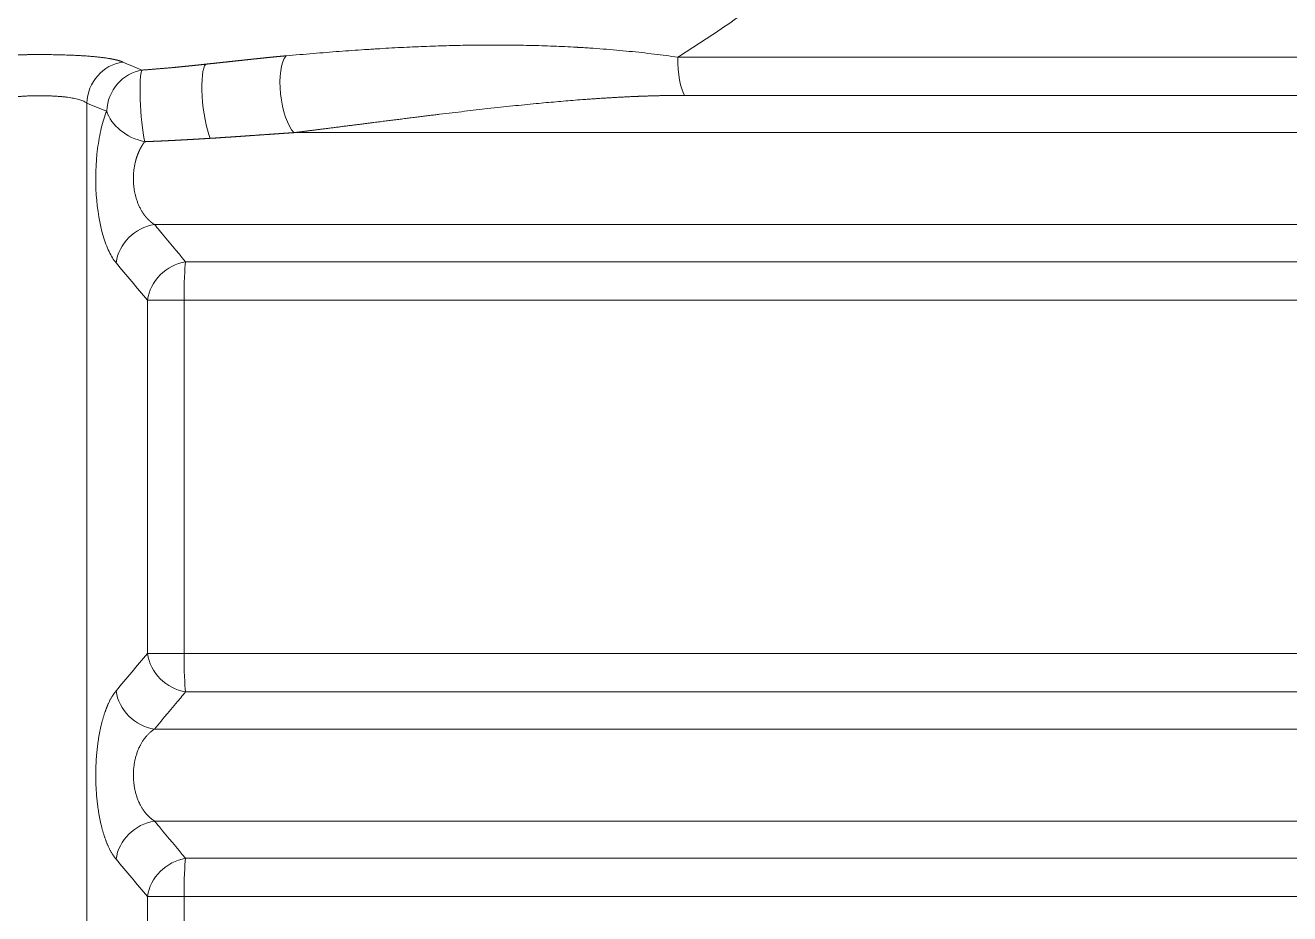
# Model space of a CAD drawing. Header units: millimetres. Extents: x 4664 to 8864, y -38 to 2932.
# Drawn here: x 7869.08 to 7908.62, y 1728.5 to 1756.27 of the extents above; entities that cross this region are included whole.
import ezdxf

# ---------------------------------------------------------------- set-up
doc = ezdxf.new("R2010")
doc.units = ezdxf.units.MM

msp = doc.modelspace()

# ---------------------------------------------------------------- linework, layer by layer
at = {"lineweight": 5}
for p, q in [((7926.477, 1755.274), (7889.479, 1755.274)), ((7889.695, 1754.08), (7926.065, 1754.08)), ((7870.997, 1724.447), (7870.997, 1753.84)), ((7877.478, 1752.914), (7929.4, 1752.914)), ((7873.117, 1750.041), (7929.4, 1750.041)), ((7926.065, 1748.876), (7874.09, 1748.876)), ((7872.896, 1747.682), (7926.477, 1747.682)), ((7872.896, 1747.682), (7872.896, 1736.626)), ((7874.041, 1736.626), (7874.041, 1747.682)), ((7872.896, 1736.626), (7926.477, 1736.626)), ((7874.09, 1735.431), (7926.065, 1735.431)), ((7873.117, 1734.266), (7929.4, 1734.266)), ((7873.117, 1731.393), (7929.4, 1731.393)), ((7926.065, 1730.228), (7874.09, 1730.228)), ((7926.477, 1729.033), (7872.896, 1729.033)), ((7872.896, 1729.033), (7872.896, 1727.335)), ((7874.041, 1727.335), (7874.041, 1729.033))]:
    msp.add_line(p, q, dxfattribs=at)
at = {"lineweight": 5, "extrusion": (0, 0, -1)}
for centre, major_axis, ratio, start_param, end_param in [((7877.533, 1754.109), (0.16, -1.296), 0.35862, 0.444825, 2.811339), ((7889.842, 1755.274), (0, 1.306), 0.278426, 3.557424, 4.712389), ((7872.224, 1753.84), (0.494, 1.209), 0.930648, 4.348997, 5.788724), ((7872.849, 1753.59), (0.477, 1.216), 0.931354, 4.362239, 5.786054), ((7872.849, 1753.59), (-0.095, 1.302), 0.121176, 3.893779, 6.107343), ((7874.916, 1753.784), (0.148, -1.298), 0.217615, 0.656995, 2.962729), ((7889.649, 1788.775), (44.076, 0), 0.874817, 1.992175, 2.007773), ((7872.849, 1753.59), (1.212, -0.485), 0.714518, 1.322736, 2.630801), ((7873.142, 1748.847), (1, 0.84), 0.87029, 3.909181, 5.323172), ((7874.123, 1747.682), (0.997, 0.843), 0.871092, 3.911974, 5.320246), ((7874.123, 1747.682), (0, 1.306), 0.063029, 4.712389, 5.867354), ((7874.123, 1736.626), (-0.997, 0.843), 0.871092, 4.104532, 5.512804), ((7874.123, 1736.626), (0, 1.306), 0.063029, 3.557424, 4.712389), ((7873.142, 1735.46), (-1, 0.84), 0.87029, 4.101606, 5.515597), ((7873.142, 1730.198), (-1, -0.84), 0.87029, 0.767588, 2.18158), ((7874.123, 1729.033), (-0.997, -0.843), 0.871092, 0.770381, 2.178653), ((7874.123, 1729.033), (0, 1.306), 0.063029, 4.712389, 5.867354)]:
    msp.add_ellipse(centre, major_axis=major_axis, ratio=ratio, start_param=start_param, end_param=end_param, dxfattribs=at)
at = {"lineweight": 5}
for points, degree, knots in [([(7889.479, 1755.274), (7890.045, 1755.626), (7890.601, 1755.991), (7891.692, 1756.748), (7892.228, 1757.141), (7893.278, 1757.953), (7893.793, 1758.373), (7894.55, 1759.023), (7894.8, 1759.243), (7895.171, 1759.578), (7895.355, 1759.747), (7895.569, 1759.947), (7895.675, 1760.047), (7895.728, 1760.097), (7895.755, 1760.122), (7895.768, 1760.135), (7895.775, 1760.141), (7895.778, 1760.144), (7895.78, 1760.146), (7895.78, 1760.147), (7895.781, 1760.147), (7895.781, 1760.147), (7896.261, 1760.604), (7896.729, 1761.072), (7897.412, 1761.791), (7897.636, 1762.033), (7897.968, 1762.401), (7898.133, 1762.586), (7898.324, 1762.803), (7898.418, 1762.913), (7898.466, 1762.967), (7898.489, 1762.995), (7898.501, 1763.008), (7898.507, 1763.015), (7898.51, 1763.019), (7898.511, 1763.02), (7898.512, 1763.021), (7898.512, 1763.022), (7898.513, 1763.022), (7898.513, 1763.022), (7898.95, 1763.531), (7899.372, 1764.049), (7900.189, 1765.105), (7900.584, 1765.642), (7900.965, 1766.189)], 3, [0, 0, 0, 0, 0.125, 0.125, 0.25, 0.25, 0.375, 0.375, 0.4375, 0.4375, 0.46875, 0.484375, 0.492188, 0.496094, 0.498047, 0.499023, 0.499512, 0.499756, 0.499878, 0.499939, 0.499939, 0.5, 0.5, 0.625, 0.625, 0.6875, 0.6875, 0.71875, 0.734375, 0.742188, 0.746094, 0.748047, 0.749023, 0.749512, 0.749756, 0.749878, 0.749939, 0.749969, 0.749969, 0.75, 0.75, 0.875, 0.875, 1, 1, 1, 1]), ([(7889.479, 1755.274), (7889.359, 1755.291), (7889.116, 1755.325), (7888.742, 1755.372), (7888.358, 1755.416), (7887.965, 1755.457), (7887.563, 1755.495), (7887.152, 1755.529), (7886.872, 1755.549), (7886.66, 1755.563), (7886.553, 1755.57), (7886.428, 1755.577), (7886.365, 1755.581), (7886.334, 1755.583), (7886.318, 1755.584), (7886.31, 1755.584), (7886.306, 1755.584), (7886.304, 1755.585), (7886.303, 1755.585), (7886.303, 1755.585), (7886.303, 1755.585), (7886.302, 1755.585), (7886.302, 1755.585), (7886.302, 1755.585), (7886.302, 1755.585), (7886.072, 1755.598), (7885.835, 1755.609), (7885.472, 1755.623), (7885.35, 1755.627), (7885.102, 1755.635), (7884.851, 1755.642), (7884.466, 1755.649), (7884.072, 1755.653), (7883.804, 1755.654), (7883.601, 1755.653), (7883.499, 1755.653), (7883.378, 1755.652), (7883.318, 1755.652), (7883.288, 1755.651), (7883.273, 1755.651), (7883.265, 1755.651), (7883.261, 1755.651), (7883.259, 1755.651), (7883.258, 1755.651), (7883.258, 1755.651), (7883.258, 1755.651), (7883.258, 1755.651), (7883.258, 1755.651), (7883.257, 1755.651), (7883.257, 1755.651), (7883.039, 1755.649), (7882.817, 1755.646), (7882.366, 1755.636), (7882.136, 1755.63), (7881.786, 1755.618), (7881.668, 1755.614), (7881.43, 1755.605), (7881.31, 1755.6), (7880.947, 1755.583), (7880.7, 1755.571), (7880.324, 1755.549), (7880.198, 1755.542), (7880.006, 1755.53), (7879.942, 1755.526), (7879.814, 1755.518), (7879.749, 1755.514), (7879.425, 1755.492), (7879.162, 1755.474), (7878.626, 1755.434), (7878.354, 1755.412), (7877.8, 1755.366), (7877.519, 1755.342), (7877.232, 1755.317)], 3, [0, 0, 0, 0, 0.03125, 0.0625, 0.09375, 0.125, 0.15625, 0.1875, 0.21875, 0.21875, 0.234375, 0.242188, 0.246094, 0.248047, 0.249023, 0.249512, 0.249756, 0.249878, 0.249939, 0.249969, 0.249985, 0.249992, 0.249996, 0.249996, 0.25, 0.25, 0.3125, 0.3125, 0.34375, 0.34375, 0.375, 0.40625, 0.4375, 0.46875, 0.46875, 0.484375, 0.492188, 0.496094, 0.498047, 0.499023, 0.499512, 0.499756, 0.499878, 0.499939, 0.499969, 0.499985, 0.499992, 0.499996, 0.499996, 0.5, 0.5, 0.5625, 0.5625, 0.625, 0.625, 0.65625, 0.65625, 0.6875, 0.6875, 0.75, 0.75, 0.78125, 0.78125, 0.796875, 0.796875, 0.8125, 0.8125, 0.875, 0.875, 0.9375, 0.9375, 1, 1, 1, 1]), ([(7872.125, 1755.122), (7872.124, 1755.123), (7872.122, 1755.124), (7872.119, 1755.125), (7872.116, 1755.126), (7872.114, 1755.127), (7872.111, 1755.128), (7872.108, 1755.129), (7872.105, 1755.13), (7872.103, 1755.132), (7872.1, 1755.133), (7872.097, 1755.134), (7872.094, 1755.135), (7872.091, 1755.136), (7872.088, 1755.137), (7872.085, 1755.138), (7872.082, 1755.139), (7872.079, 1755.14), (7872.076, 1755.141), (7872.073, 1755.143), (7872.07, 1755.144), (7872.067, 1755.145), (7872.064, 1755.146), (7872.061, 1755.147), (7872.058, 1755.148), (7872.055, 1755.149), (7872.052, 1755.15), (7872.048, 1755.151), (7872.045, 1755.152), (7872.042, 1755.153), (7872.039, 1755.154), (7872.036, 1755.155), (7872.032, 1755.156), (7872.029, 1755.157), (7872.026, 1755.158), (7872.022, 1755.159), (7872.019, 1755.161), (7872.016, 1755.162), (7872.012, 1755.163), (7872.009, 1755.164), (7872.006, 1755.165), (7872.002, 1755.166), (7871.999, 1755.167), (7871.995, 1755.168), (7871.992, 1755.169), (7871.988, 1755.17), (7871.985, 1755.171), (7871.981, 1755.172), (7871.977, 1755.173), (7871.974, 1755.174), (7871.97, 1755.175), (7871.967, 1755.176), (7871.963, 1755.177), (7871.959, 1755.178), (7871.956, 1755.179), (7871.952, 1755.18), (7871.948, 1755.181), (7871.944, 1755.182), (7871.941, 1755.183), (7871.937, 1755.183), (7871.933, 1755.184), (7871.929, 1755.185), (7871.925, 1755.186), (7871.922, 1755.187), (7871.918, 1755.188), (7871.914, 1755.189), (7871.91, 1755.19), (7871.906, 1755.191), (7871.902, 1755.192), (7871.898, 1755.193), (7871.894, 1755.194), (7871.89, 1755.195), (7871.886, 1755.196), (7871.882, 1755.197), (7871.878, 1755.198), (7871.874, 1755.199), (7871.87, 1755.199), (7871.866, 1755.2), (7871.861, 1755.201), (7871.857, 1755.202), (7871.853, 1755.203), (7871.849, 1755.204), (7871.845, 1755.205), (7871.84, 1755.206), (7871.836, 1755.207), (7871.832, 1755.208), (7871.828, 1755.209), (7871.823, 1755.209), (7871.819, 1755.21), (7871.815, 1755.211), (7871.81, 1755.212), (7871.806, 1755.213), (7871.801, 1755.214), (7871.797, 1755.215), (7871.793, 1755.216), (7871.788, 1755.216), (7871.784, 1755.217), (7871.779, 1755.218), (7871.775, 1755.219), (7871.77, 1755.22), (7871.765, 1755.221), (7871.761, 1755.222), (7871.756, 1755.222), (7871.752, 1755.223), (7871.747, 1755.224), (7871.742, 1755.225), (7871.738, 1755.226), (7871.733, 1755.227), (7871.696, 1755.233), (7871.624, 1755.245), (7871.51, 1755.261), (7871.39, 1755.275), (7871.262, 1755.288), (7871.127, 1755.3), (7870.985, 1755.311), (7870.838, 1755.321), (7870.686, 1755.329), (7870.529, 1755.336), (7870.388, 1755.341), (7870.264, 1755.345), (7870.16, 1755.348), (7870.055, 1755.35), (7869.95, 1755.352), (7869.844, 1755.354), (7869.737, 1755.355), (7869.63, 1755.355), (7869.541, 1755.355), (7869.472, 1755.355), (7869.422, 1755.355), (7869.372, 1755.355), (7869.322, 1755.355), (7869.272, 1755.354), (7869.222, 1755.354), (7869.172, 1755.353), (7869.123, 1755.352), (7869.073, 1755.352), (7869.023, 1755.351), (7868.974, 1755.35), (7868.925, 1755.349), (7868.875, 1755.347), (7868.826, 1755.346), (7868.777, 1755.345), (7868.728, 1755.343), (7868.656, 1755.341), (7868.562, 1755.337), (7868.448, 1755.333), (7868.336, 1755.327), (7868.228, 1755.322), (7868.122, 1755.315), (7868.019, 1755.308), (7867.938, 1755.302), (7867.879, 1755.297), (7867.839, 1755.293), (7867.8, 1755.289), (7867.761, 1755.286), (7867.724, 1755.282), (7867.686, 1755.278), (7867.65, 1755.274), (7867.614, 1755.27), (7867.579, 1755.266), (7867.544, 1755.261), (7867.51, 1755.257), (7867.476, 1755.252), (7867.443, 1755.247), (7867.411, 1755.243), (7867.379, 1755.238), (7867.348, 1755.232), (7867.325, 1755.228), (7867.31, 1755.226), (7867.301, 1755.224), (7867.292, 1755.223), (7867.284, 1755.221), (7867.276, 1755.219), (7867.267, 1755.218), (7867.259, 1755.216), (7867.251, 1755.215), (7867.243, 1755.213), (7867.235, 1755.211), (7867.227, 1755.21), (7867.219, 1755.208), (7867.211, 1755.207), (7867.203, 1755.205), (7867.195, 1755.203), (7867.188, 1755.202), (7867.18, 1755.2), (7867.172, 1755.198), (7867.165, 1755.196), (7867.157, 1755.195), (7867.15, 1755.193), (7867.143, 1755.191), (7867.136, 1755.19), (7867.128, 1755.188), (7867.121, 1755.186), (7867.114, 1755.184), (7867.107, 1755.183), (7867.1, 1755.181), (7867.094, 1755.179), (7867.087, 1755.177), (7867.08, 1755.175), (7867.073, 1755.174), (7867.067, 1755.172), (7867.06, 1755.17), (7867.054, 1755.168), (7867.047, 1755.166), (7867.041, 1755.164), (7867.035, 1755.162), (7867.029, 1755.16), (7867.023, 1755.159), (7867.016, 1755.157), (7867.01, 1755.155), (7867.005, 1755.153), (7866.999, 1755.151), (7866.993, 1755.149), (7866.987, 1755.147), (7866.981, 1755.145), (7866.976, 1755.143), (7866.97, 1755.141), (7866.965, 1755.139), (7866.959, 1755.137), (7866.954, 1755.135), (7866.949, 1755.133), (7866.943, 1755.131), (7866.938, 1755.129), (7866.933, 1755.127), (7866.928, 1755.125), (7866.925, 1755.123), (7866.923, 1755.122)], 3, [0, 0, 0, 0, 0.001188, 0.002374, 0.003561, 0.004746, 0.005931, 0.007116, 0.0083, 0.009483, 0.010666, 0.011848, 0.01303, 0.014211, 0.015391, 0.016571, 0.017751, 0.01893, 0.020108, 0.021286, 0.022464, 0.023641, 0.024817, 0.025994, 0.027169, 0.028345, 0.029519, 0.030694, 0.031868, 0.033041, 0.034214, 0.035387, 0.03656, 0.037732, 0.038903, 0.040075, 0.041246, 0.042416, 0.043587, 0.044757, 0.045927, 0.047096, 0.048265, 0.049434, 0.050603, 0.051771, 0.052939, 0.054107, 0.055274, 0.056442, 0.057609, 0.058776, 0.059943, 0.061109, 0.062276, 0.063442, 0.064608, 0.065774, 0.06694, 0.068105, 0.069271, 0.070436, 0.071601, 0.072767, 0.073932, 0.075097, 0.076261, 0.077426, 0.078591, 0.079756, 0.080921, 0.082085, 0.08325, 0.084415, 0.085579, 0.086744, 0.087909, 0.089073, 0.090238, 0.091403, 0.092568, 0.093733, 0.094898, 0.096063, 0.097228, 0.098393, 0.099558, 0.100724, 0.101889, 0.103055, 0.104221, 0.105387, 0.106553, 0.107719, 0.108886, 0.110053, 0.111219, 0.112387, 0.113554, 0.114721, 0.115889, 0.117057, 0.118225, 0.119394, 0.120563, 0.121732, 0.122901, 0.124071, 0.125241, 0.150482, 0.175511, 0.20042, 0.225306, 0.250265, 0.275471, 0.300471, 0.32537, 0.35027, 0.375276, 0.391019, 0.406675, 0.422272, 0.437834, 0.45339, 0.468966, 0.484588, 0.500283, 0.507584, 0.514876, 0.522162, 0.529445, 0.536727, 0.544011, 0.5513, 0.558597, 0.565904, 0.573225, 0.580561, 0.587917, 0.595294, 0.602695, 0.610124, 0.617582, 0.625071, 0.643141, 0.661082, 0.678932, 0.696727, 0.714507, 0.732309, 0.750171, 0.757518, 0.764853, 0.772179, 0.779498, 0.786812, 0.794124, 0.801437, 0.808752, 0.816072, 0.8234, 0.830737, 0.838088, 0.845452, 0.852834, 0.860236, 0.867659, 0.875107, 0.877259, 0.87941, 0.88156, 0.883709, 0.885857, 0.888004, 0.890151, 0.892297, 0.894443, 0.896588, 0.898732, 0.900876, 0.90302, 0.905163, 0.907306, 0.909449, 0.911592, 0.913735, 0.915877, 0.91802, 0.920162, 0.922305, 0.924448, 0.926591, 0.928735, 0.930879, 0.933023, 0.935168, 0.937313, 0.939459, 0.941605, 0.943752, 0.9459, 0.948049, 0.950199, 0.952349, 0.9545, 0.956653, 0.958806, 0.960961, 0.963117, 0.965274, 0.967432, 0.969592, 0.971753, 0.973916, 0.97608, 0.978245, 0.980413, 0.982582, 0.984752, 0.986925, 0.989099, 0.991275, 0.993453, 0.995633, 0.997816, 1, 1, 1, 1]), ([(7877.232, 1755.317), (7877.226, 1755.316), (7877.216, 1755.315), (7877.2, 1755.314), (7877.184, 1755.312), (7877.168, 1755.311), (7877.152, 1755.309), (7877.136, 1755.308), (7877.12, 1755.306), (7877.103, 1755.305), (7877.087, 1755.304), (7877.071, 1755.302), (7877.055, 1755.301), (7877.039, 1755.299), (7877.023, 1755.298), (7877.007, 1755.296), (7876.99, 1755.294), (7876.974, 1755.293), (7876.958, 1755.291), (7876.942, 1755.29), (7876.926, 1755.288), (7876.909, 1755.287), (7876.893, 1755.285), (7876.877, 1755.284), (7876.86, 1755.282), (7876.844, 1755.28), (7876.828, 1755.279), (7876.811, 1755.277), (7876.795, 1755.275), (7876.778, 1755.274), (7876.762, 1755.272), (7876.746, 1755.271), (7876.729, 1755.269), (7876.713, 1755.267), (7876.696, 1755.266), (7876.68, 1755.264), (7876.663, 1755.262), (7876.647, 1755.261), (7876.63, 1755.259), (7876.613, 1755.257), (7876.597, 1755.256), (7876.58, 1755.254), (7876.564, 1755.252), (7876.547, 1755.25), (7876.53, 1755.249), (7876.514, 1755.247), (7876.497, 1755.245), (7876.48, 1755.244), (7876.464, 1755.242), (7876.447, 1755.24), (7876.43, 1755.238), (7876.413, 1755.237), (7876.396, 1755.235), (7876.38, 1755.233), (7876.363, 1755.231), (7876.346, 1755.23), (7876.329, 1755.228), (7876.312, 1755.226), (7876.295, 1755.224), (7876.278, 1755.222), (7876.262, 1755.221), (7876.245, 1755.219), (7876.228, 1755.217), (7876.211, 1755.215), (7876.194, 1755.213), (7876.177, 1755.212), (7876.16, 1755.21), (7876.142, 1755.208), (7876.125, 1755.206), (7876.108, 1755.204), (7876.091, 1755.202), (7876.074, 1755.201), (7876.057, 1755.199), (7876.04, 1755.197), (7876.023, 1755.195), (7876.005, 1755.193), (7875.988, 1755.191), (7875.971, 1755.189), (7875.954, 1755.188), (7875.936, 1755.186), (7875.919, 1755.184), (7875.902, 1755.182), (7875.885, 1755.18), (7875.867, 1755.178), (7875.85, 1755.176), (7875.833, 1755.174), (7875.815, 1755.173), (7875.798, 1755.171), (7875.78, 1755.169), (7875.763, 1755.167), (7875.745, 1755.165), (7875.728, 1755.163), (7875.71, 1755.161), (7875.693, 1755.159), (7875.675, 1755.157), (7875.658, 1755.156), (7875.64, 1755.154), (7875.623, 1755.152), (7875.605, 1755.15), (7875.587, 1755.148), (7875.57, 1755.146), (7875.552, 1755.144), (7875.535, 1755.142), (7875.517, 1755.14), (7875.499, 1755.138), (7875.481, 1755.136), (7875.464, 1755.134), (7875.446, 1755.133), (7875.428, 1755.131), (7875.41, 1755.129), (7875.392, 1755.127), (7875.375, 1755.125), (7875.357, 1755.123), (7875.339, 1755.121), (7875.321, 1755.119), (7875.303, 1755.117), (7875.285, 1755.115), (7875.267, 1755.113), (7875.249, 1755.111), (7875.231, 1755.109), (7875.213, 1755.107), (7875.195, 1755.105), (7875.177, 1755.104), (7875.159, 1755.102), (7875.141, 1755.1), (7875.123, 1755.098), (7875.105, 1755.096), (7875.087, 1755.094), (7875.069, 1755.092), (7875.05, 1755.09), (7875.032, 1755.088), (7875.014, 1755.086), (7874.996, 1755.084), (7874.978, 1755.082), (7874.959, 1755.08), (7874.941, 1755.078), (7874.923, 1755.076), (7874.905, 1755.074), (7874.886, 1755.073), (7874.868, 1755.071), (7874.85, 1755.069), (7874.831, 1755.067), (7874.813, 1755.065), (7874.794, 1755.063), (7874.776, 1755.061), (7874.757, 1755.059), (7874.739, 1755.057), (7874.727, 1755.056), (7874.72, 1755.055)], 3, [0, 0, 0, 0, 0.006599, 0.013201, 0.019807, 0.026414, 0.033025, 0.039639, 0.046256, 0.052876, 0.059498, 0.066124, 0.072752, 0.079384, 0.086019, 0.092656, 0.099297, 0.105941, 0.112588, 0.119238, 0.125891, 0.132547, 0.139206, 0.145868, 0.152534, 0.159202, 0.165874, 0.172549, 0.179227, 0.185909, 0.192593, 0.199281, 0.205972, 0.212666, 0.219364, 0.226064, 0.232768, 0.239476, 0.246186, 0.2529, 0.259618, 0.266338, 0.273062, 0.27979, 0.28652, 0.293255, 0.299992, 0.306733, 0.313477, 0.320225, 0.326976, 0.333731, 0.340489, 0.347251, 0.354016, 0.360785, 0.367557, 0.374333, 0.381112, 0.387895, 0.394681, 0.401471, 0.408264, 0.415062, 0.421862, 0.428667, 0.435475, 0.442286, 0.449102, 0.455921, 0.462743, 0.469569, 0.4764, 0.483233, 0.490071, 0.496912, 0.503757, 0.510605, 0.517458, 0.524314, 0.531174, 0.538038, 0.544906, 0.551777, 0.558652, 0.565532, 0.572415, 0.579302, 0.586192, 0.593087, 0.599985, 0.606888, 0.613794, 0.620705, 0.627619, 0.634537, 0.641459, 0.648385, 0.655316, 0.66225, 0.669188, 0.67613, 0.683076, 0.690027, 0.696981, 0.703939, 0.710902, 0.717868, 0.724839, 0.731814, 0.738792, 0.745775, 0.752763, 0.759754, 0.766749, 0.773749, 0.780753, 0.787761, 0.794773, 0.801789, 0.80881, 0.815835, 0.822864, 0.829897, 0.836935, 0.843976, 0.851023, 0.858073, 0.865128, 0.872187, 0.87925, 0.886318, 0.89339, 0.900467, 0.907547, 0.914633, 0.921722, 0.928816, 0.935915, 0.943017, 0.950125, 0.957236, 0.964352, 0.971473, 0.978598, 0.985727, 0.992861, 1, 1, 1, 1]), ([(7874.72, 1755.055), (7874.714, 1755.054), (7874.702, 1755.053), (7874.683, 1755.051), (7874.664, 1755.049), (7874.645, 1755.047), (7874.626, 1755.045), (7874.607, 1755.042), (7874.588, 1755.04), (7874.568, 1755.038), (7874.549, 1755.036), (7874.53, 1755.034), (7874.511, 1755.032), (7874.492, 1755.03), (7874.473, 1755.028), (7874.454, 1755.026), (7874.434, 1755.024), (7874.415, 1755.022), (7874.396, 1755.02), (7874.377, 1755.018), (7874.357, 1755.016), (7874.338, 1755.014), (7874.319, 1755.011), (7874.299, 1755.009), (7874.28, 1755.007), (7874.261, 1755.005), (7874.241, 1755.003), (7874.222, 1755.001), (7874.202, 1754.999), (7874.183, 1754.997), (7874.163, 1754.995), (7874.144, 1754.993), (7874.124, 1754.991), (7874.105, 1754.989), (7874.085, 1754.988), (7874.065, 1754.986), (7874.046, 1754.984), (7874.026, 1754.982), (7874.006, 1754.98), (7873.987, 1754.978), (7873.967, 1754.976), (7873.947, 1754.974), (7873.927, 1754.972), (7873.908, 1754.97), (7873.888, 1754.968), (7873.868, 1754.966), (7873.848, 1754.964), (7873.828, 1754.962), (7873.808, 1754.961), (7873.789, 1754.959), (7873.769, 1754.957), (7873.749, 1754.955), (7873.722, 1754.952), (7873.688, 1754.949), (7873.648, 1754.946), (7873.607, 1754.942), (7873.566, 1754.938), (7873.525, 1754.935), (7873.484, 1754.931), (7873.443, 1754.927), (7873.402, 1754.924), (7873.361, 1754.92), (7873.319, 1754.917), (7873.278, 1754.913), (7873.236, 1754.91), (7873.194, 1754.906), (7873.152, 1754.903), (7873.11, 1754.899), (7873.068, 1754.896), (7873.026, 1754.893), (7872.984, 1754.889), (7872.941, 1754.886), (7872.899, 1754.883), (7872.856, 1754.88), (7872.814, 1754.877), (7872.771, 1754.873), (7872.742, 1754.871), (7872.728, 1754.87)], 3, [0, 0, 0, 0, 0.009611, 0.019231, 0.028858, 0.038493, 0.048136, 0.057787, 0.067445, 0.077112, 0.086786, 0.096469, 0.106159, 0.115857, 0.125564, 0.135278, 0.145, 0.15473, 0.164469, 0.174215, 0.183969, 0.193732, 0.203502, 0.213281, 0.223068, 0.232862, 0.242665, 0.252476, 0.262295, 0.272123, 0.281958, 0.291802, 0.301654, 0.311514, 0.321382, 0.331258, 0.341143, 0.351036, 0.360937, 0.370847, 0.380764, 0.39069, 0.400625, 0.410567, 0.420518, 0.430478, 0.440445, 0.450421, 0.460406, 0.470399, 0.4804, 0.490409, 0.500427, 0.520722, 0.541061, 0.561446, 0.581874, 0.602348, 0.622867, 0.643431, 0.66404, 0.684694, 0.705394, 0.726139, 0.74693, 0.767766, 0.788648, 0.809576, 0.83055, 0.851569, 0.872635, 0.893747, 0.914905, 0.936109, 0.957359, 0.978656, 1, 1, 1, 1]), ([(7868.051, 1753.84), (7868.077, 1753.859), (7868.108, 1753.877), (7868.161, 1753.902), (7868.2, 1753.918), (7868.265, 1753.941), (7868.338, 1753.961), (7868.418, 1753.98), (7868.505, 1753.997), (7868.598, 1754.012), (7868.698, 1754.026), (7868.803, 1754.037), (7868.914, 1754.047), (7869.029, 1754.055), (7869.148, 1754.062), (7869.271, 1754.066), (7869.354, 1754.068), (7869.417, 1754.069), (7869.449, 1754.069), (7869.486, 1754.069), (7869.504, 1754.069), (7869.514, 1754.069), (7869.518, 1754.069), (7869.521, 1754.069), (7869.522, 1754.069), (7869.522, 1754.069), (7869.523, 1754.069), (7869.523, 1754.069), (7869.523, 1754.069), (7869.523, 1754.069), (7869.523, 1754.069), (7869.523, 1754.069), (7869.523, 1754.069), (7869.523, 1754.069), (7869.524, 1754.069), (7869.524, 1754.069), (7869.524, 1754.069), (7869.524, 1754.069), (7869.524, 1754.069), (7869.525, 1754.069), (7869.527, 1754.069), (7869.532, 1754.069), (7869.541, 1754.069), (7869.56, 1754.069), (7869.597, 1754.069), (7869.629, 1754.069), (7869.692, 1754.068), (7869.775, 1754.066), (7869.898, 1754.062), (7870.017, 1754.055), (7870.133, 1754.047), (7870.244, 1754.038), (7870.349, 1754.026), (7870.449, 1754.012), (7870.543, 1753.997), (7870.63, 1753.98), (7870.71, 1753.961), (7870.782, 1753.941), (7870.848, 1753.918), (7870.886, 1753.902), (7870.94, 1753.877), (7870.971, 1753.859), (7870.997, 1753.84)], 3, [0, 0, 0, 0, 0.0625, 0.0625, 0.09375, 0.125, 0.15625, 0.1875, 0.21875, 0.25, 0.28125, 0.3125, 0.34375, 0.375, 0.40625, 0.4375, 0.46875, 0.46875, 0.484375, 0.492187, 0.496094, 0.498047, 0.499023, 0.499512, 0.499756, 0.499878, 0.499939, 0.499969, 0.499985, 0.499992, 0.499992, 0.5, 0.5, 0.500244, 0.500275, 0.500275, 0.500305, 0.500305, 0.500366, 0.500488, 0.500977, 0.501953, 0.503906, 0.507812, 0.515625, 0.53125, 0.53125, 0.5625, 0.59375, 0.625, 0.65625, 0.6875, 0.71875, 0.75, 0.78125, 0.8125, 0.84375, 0.875, 0.90625, 0.9375, 0.9375, 1, 1, 1, 1]), ([(7877.478, 1752.914), (7877.487, 1752.916), (7877.506, 1752.918), (7877.535, 1752.922), (7877.566, 1752.925), (7877.598, 1752.929), (7877.632, 1752.934), (7877.667, 1752.938), (7877.703, 1752.943), (7877.741, 1752.947), (7877.78, 1752.952), (7877.821, 1752.957), (7877.864, 1752.963), (7877.907, 1752.968), (7877.952, 1752.974), (7877.999, 1752.98), (7878.047, 1752.986), (7878.097, 1752.992), (7878.147, 1752.998), (7878.2, 1753.005), (7878.253, 1753.012), (7878.309, 1753.019), (7878.365, 1753.026), (7878.423, 1753.033), (7878.483, 1753.041), (7878.543, 1753.048), (7878.606, 1753.056), (7878.669, 1753.064), (7878.734, 1753.073), (7878.801, 1753.081), (7878.869, 1753.09), (7878.938, 1753.099), (7879.03, 1753.11), (7879.142, 1753.125), (7879.273, 1753.141), (7879.4, 1753.158), (7879.523, 1753.173), (7879.642, 1753.188), (7879.756, 1753.203), (7879.866, 1753.217), (7879.973, 1753.231), (7880.075, 1753.244), (7880.173, 1753.256), (7880.266, 1753.268), (7880.356, 1753.279), (7880.442, 1753.29), (7880.559, 1753.305), (7880.707, 1753.324), (7880.886, 1753.346), (7881.061, 1753.368), (7881.233, 1753.39), (7881.4, 1753.411), (7881.564, 1753.431), (7881.724, 1753.451), (7881.88, 1753.47), (7882.114, 1753.498), (7882.424, 1753.536), (7882.806, 1753.581), (7883.176, 1753.624), (7883.551, 1753.666), (7883.931, 1753.708), (7884.314, 1753.748), (7884.686, 1753.786), (7885.034, 1753.821), (7885.362, 1753.852), (7885.671, 1753.879), (7885.976, 1753.905), (7886.275, 1753.93), (7886.522, 1753.949), (7886.719, 1753.963), (7886.866, 1753.973), (7887.012, 1753.983), (7887.155, 1753.992), (7887.297, 1754.001), (7887.438, 1754.01), (7887.576, 1754.018), (7887.713, 1754.025), (7887.848, 1754.032), (7887.981, 1754.038), (7888.082, 1754.043), (7888.15, 1754.046), (7888.185, 1754.047), (7888.221, 1754.049), (7888.256, 1754.05), (7888.292, 1754.051), (7888.327, 1754.053), (7888.362, 1754.054), (7888.398, 1754.055), (7888.433, 1754.057), (7888.468, 1754.058), (7888.503, 1754.059), (7888.538, 1754.06), (7888.573, 1754.061), (7888.608, 1754.062), (7888.643, 1754.064), (7888.678, 1754.065), (7888.712, 1754.066), (7888.747, 1754.067), (7888.782, 1754.067), (7888.816, 1754.068), (7888.851, 1754.069), (7888.885, 1754.07), (7888.92, 1754.071), (7888.954, 1754.072), (7888.988, 1754.072), (7889.022, 1754.073), (7889.057, 1754.074), (7889.091, 1754.074), (7889.125, 1754.075), (7889.159, 1754.075), (7889.193, 1754.076), (7889.227, 1754.076), (7889.26, 1754.077), (7889.294, 1754.077), (7889.328, 1754.078), (7889.362, 1754.078), (7889.395, 1754.078), (7889.429, 1754.079), (7889.462, 1754.079), (7889.496, 1754.079), (7889.529, 1754.079), (7889.562, 1754.079), (7889.596, 1754.08), (7889.629, 1754.08), (7889.662, 1754.08), (7889.684, 1754.08), (7889.695, 1754.08)], 3, [0, 0, 0, 0, 0.002258, 0.004635, 0.007131, 0.009745, 0.012478, 0.01533, 0.0183, 0.021389, 0.024597, 0.027923, 0.031367, 0.03493, 0.038611, 0.04241, 0.046328, 0.050363, 0.054517, 0.058789, 0.063178, 0.067686, 0.072311, 0.077054, 0.081915, 0.086893, 0.091989, 0.097203, 0.102533, 0.107981, 0.113546, 0.119229, 0.125028, 0.136149, 0.146931, 0.157375, 0.167481, 0.177248, 0.186679, 0.195773, 0.20453, 0.212952, 0.221038, 0.228788, 0.236204, 0.243284, 0.250031, 0.265189, 0.280029, 0.294551, 0.308755, 0.322642, 0.336213, 0.349469, 0.362409, 0.375035, 0.407781, 0.439525, 0.470274, 0.500032, 0.53287, 0.564637, 0.595338, 0.62498, 0.650928, 0.676384, 0.701352, 0.725837, 0.749842, 0.761985, 0.773967, 0.78579, 0.797454, 0.808959, 0.820307, 0.831498, 0.842533, 0.853413, 0.864137, 0.874708, 0.877567, 0.880419, 0.883266, 0.886106, 0.88894, 0.891767, 0.894589, 0.897405, 0.900214, 0.903017, 0.905814, 0.908606, 0.911391, 0.91417, 0.916942, 0.919709, 0.92247, 0.925225, 0.927974, 0.930717, 0.933454, 0.936186, 0.938911, 0.94163, 0.944344, 0.947051, 0.949753, 0.952449, 0.955139, 0.957824, 0.960502, 0.963175, 0.965842, 0.968504, 0.971159, 0.973809, 0.976454, 0.979092, 0.981725, 0.984353, 0.986975, 0.989591, 0.992201, 0.994806, 0.997406, 1, 1, 1, 1]), ([(7871.622, 1753.59), (7871.558, 1753.431), (7871.502, 1753.252), (7871.406, 1752.856), (7871.366, 1752.638), (7871.28, 1751.957), (7871.265, 1751.452), (7871.328, 1750.497), (7871.405, 1750.049), (7871.566, 1749.501), (7871.629, 1749.335), (7871.764, 1749.055), (7871.837, 1748.939), (7871.915, 1748.847)], 3, [0, 0, 0, 0, 0.125, 0.125, 0.25, 0.25, 0.5, 0.5, 0.75, 0.75, 0.875, 0.875, 1, 1, 1, 1]), ([(7874.861, 1752.737), (7874.869, 1752.738), (7874.886, 1752.739), (7874.91, 1752.74), (7874.935, 1752.742), (7874.959, 1752.743), (7874.984, 1752.745), (7875.008, 1752.746), (7875.033, 1752.748), (7875.058, 1752.749), (7875.082, 1752.751), (7875.107, 1752.753), (7875.131, 1752.754), (7875.156, 1752.756), (7875.18, 1752.757), (7875.205, 1752.759), (7875.229, 1752.761), (7875.254, 1752.762), (7875.279, 1752.764), (7875.303, 1752.765), (7875.328, 1752.767), (7875.352, 1752.769), (7875.377, 1752.77), (7875.401, 1752.772), (7875.426, 1752.774), (7875.45, 1752.775), (7875.475, 1752.777), (7875.499, 1752.778), (7875.524, 1752.78), (7875.548, 1752.782), (7875.573, 1752.783), (7875.597, 1752.785), (7875.622, 1752.787), (7875.646, 1752.788), (7875.671, 1752.79), (7875.696, 1752.792), (7875.72, 1752.793), (7875.745, 1752.795), (7875.769, 1752.797), (7875.794, 1752.798), (7875.818, 1752.8), (7875.843, 1752.802), (7875.867, 1752.803), (7875.892, 1752.805), (7875.916, 1752.807), (7875.94, 1752.808), (7875.965, 1752.81), (7875.989, 1752.812), (7876.014, 1752.813), (7876.038, 1752.815), (7876.063, 1752.817), (7876.087, 1752.819), (7876.112, 1752.82), (7876.136, 1752.822), (7876.161, 1752.824), (7876.185, 1752.825), (7876.21, 1752.827), (7876.234, 1752.829), (7876.259, 1752.83), (7876.283, 1752.832), (7876.308, 1752.834), (7876.332, 1752.835), (7876.356, 1752.837), (7876.381, 1752.839), (7876.405, 1752.841), (7876.43, 1752.842), (7876.454, 1752.844), (7876.479, 1752.846), (7876.503, 1752.847), (7876.527, 1752.849), (7876.552, 1752.851), (7876.576, 1752.853), (7876.601, 1752.854), (7876.625, 1752.856), (7876.65, 1752.858), (7876.674, 1752.859), (7876.698, 1752.861), (7876.723, 1752.863), (7876.747, 1752.864), (7876.772, 1752.866), (7876.796, 1752.868), (7876.82, 1752.87), (7876.845, 1752.871), (7876.869, 1752.873), (7876.893, 1752.875), (7876.918, 1752.876), (7876.942, 1752.878), (7876.967, 1752.88), (7876.991, 1752.881), (7877.015, 1752.883), (7877.04, 1752.885), (7877.064, 1752.886), (7877.088, 1752.888), (7877.113, 1752.89), (7877.137, 1752.891), (7877.161, 1752.893), (7877.186, 1752.895), (7877.21, 1752.896), (7877.234, 1752.898), (7877.259, 1752.9), (7877.283, 1752.901), (7877.307, 1752.903), (7877.332, 1752.905), (7877.356, 1752.906), (7877.38, 1752.908), (7877.405, 1752.91), (7877.429, 1752.911), (7877.453, 1752.913), (7877.469, 1752.914), (7877.478, 1752.914)], 3, [0, 0, 0, 0, 0.009303, 0.018608, 0.027912, 0.037218, 0.046525, 0.055832, 0.06514, 0.074449, 0.083758, 0.093068, 0.10238, 0.111692, 0.121004, 0.130318, 0.139632, 0.148947, 0.158263, 0.167579, 0.176897, 0.186215, 0.195534, 0.204853, 0.214174, 0.223495, 0.232817, 0.24214, 0.251464, 0.260789, 0.270114, 0.27944, 0.288767, 0.298094, 0.307423, 0.316752, 0.326082, 0.335413, 0.344745, 0.354077, 0.363411, 0.372745, 0.382079, 0.391415, 0.400752, 0.410089, 0.419427, 0.428766, 0.438106, 0.447446, 0.456788, 0.46613, 0.475473, 0.484817, 0.494161, 0.503507, 0.512853, 0.5222, 0.531548, 0.540897, 0.550246, 0.559596, 0.568948, 0.578299, 0.587652, 0.597006, 0.60636, 0.615716, 0.625072, 0.634429, 0.643786, 0.653145, 0.662504, 0.671865, 0.681226, 0.690588, 0.69995, 0.709314, 0.718678, 0.728043, 0.73741, 0.746776, 0.756144, 0.765513, 0.774882, 0.784252, 0.793623, 0.802995, 0.812368, 0.821742, 0.831116, 0.840491, 0.849867, 0.859244, 0.868622, 0.878001, 0.88738, 0.896761, 0.906142, 0.915524, 0.924907, 0.93429, 0.943675, 0.95306, 0.962447, 0.971834, 0.981222, 0.99061, 1, 1, 1, 1]), ([(7873.117, 1750.041), (7873.115, 1750.042), (7873.113, 1750.044), (7873.109, 1750.046), (7873.105, 1750.049), (7873.101, 1750.051), (7873.098, 1750.053), (7873.094, 1750.056), (7873.09, 1750.058), (7873.086, 1750.061), (7873.083, 1750.063), (7873.079, 1750.066), (7873.075, 1750.068), (7873.072, 1750.071), (7873.068, 1750.074), (7873.064, 1750.076), (7873.061, 1750.079), (7873.057, 1750.081), (7873.053, 1750.084), (7873.05, 1750.087), (7873.046, 1750.089), (7873.043, 1750.092), (7873.039, 1750.095), (7873.035, 1750.097), (7873.032, 1750.1), (7873.028, 1750.103), (7873.025, 1750.106), (7873.021, 1750.108), (7873.018, 1750.111), (7873.014, 1750.114), (7873.011, 1750.117), (7873.007, 1750.12), (7873.004, 1750.122), (7873, 1750.125), (7872.997, 1750.128), (7872.993, 1750.131), (7872.99, 1750.134), (7872.987, 1750.137), (7872.983, 1750.14), (7872.98, 1750.143), (7872.977, 1750.146), (7872.973, 1750.149), (7872.97, 1750.152), (7872.966, 1750.155), (7872.963, 1750.158), (7872.96, 1750.161), (7872.957, 1750.164), (7872.953, 1750.167), (7872.95, 1750.17), (7872.947, 1750.173), (7872.943, 1750.176), (7872.94, 1750.179), (7872.937, 1750.182), (7872.934, 1750.185), (7872.931, 1750.188), (7872.927, 1750.192), (7872.924, 1750.195), (7872.921, 1750.198), (7872.918, 1750.201), (7872.915, 1750.204), (7872.912, 1750.208), (7872.908, 1750.211), (7872.905, 1750.214), (7872.902, 1750.217), (7872.899, 1750.22), (7872.896, 1750.224), (7872.893, 1750.227), (7872.89, 1750.23), (7872.887, 1750.234), (7872.884, 1750.237), (7872.881, 1750.24), (7872.878, 1750.244), (7872.875, 1750.247), (7872.872, 1750.25), (7872.869, 1750.254), (7872.866, 1750.257), (7872.863, 1750.26), (7872.86, 1750.264), (7872.857, 1750.267), (7872.854, 1750.271), (7872.851, 1750.274), (7872.848, 1750.277), (7872.846, 1750.281), (7872.843, 1750.284), (7872.84, 1750.288), (7872.837, 1750.291), (7872.834, 1750.295), (7872.831, 1750.298), (7872.829, 1750.302), (7872.826, 1750.305), (7872.823, 1750.309), (7872.82, 1750.312), (7872.817, 1750.316), (7872.815, 1750.319), (7872.812, 1750.323), (7872.809, 1750.326), (7872.807, 1750.33), (7872.804, 1750.333), (7872.801, 1750.337), (7872.799, 1750.341), (7872.796, 1750.344), (7872.793, 1750.348), (7872.791, 1750.351), (7872.788, 1750.355), (7872.785, 1750.359), (7872.783, 1750.362), (7872.78, 1750.366), (7872.778, 1750.37), (7872.775, 1750.373), (7872.772, 1750.377), (7872.77, 1750.381), (7872.767, 1750.384), (7872.765, 1750.388), (7872.762, 1750.392), (7872.76, 1750.395), (7872.757, 1750.399), (7872.755, 1750.403), (7872.752, 1750.407), (7872.75, 1750.41), (7872.748, 1750.414), (7872.745, 1750.418), (7872.743, 1750.422), (7872.74, 1750.425), (7872.738, 1750.429), (7872.736, 1750.433), (7872.733, 1750.437), (7872.731, 1750.44), (7872.729, 1750.444), (7872.726, 1750.448), (7872.724, 1750.452), (7872.722, 1750.455), (7872.719, 1750.459), (7872.717, 1750.463), (7872.698, 1750.495), (7872.664, 1750.557), (7872.62, 1750.652), (7872.58, 1750.752), (7872.546, 1750.854), (7872.518, 1750.959), (7872.494, 1751.065), (7872.476, 1751.175), (7872.464, 1751.29), (7872.457, 1751.408), (7872.457, 1751.526), (7872.462, 1751.645), (7872.474, 1751.762), (7872.492, 1751.879), (7872.509, 1751.957), (7872.519, 1752.001), (7872.522, 1752.01), (7872.524, 1752.019), (7872.526, 1752.029), (7872.529, 1752.038), (7872.531, 1752.047), (7872.534, 1752.056), (7872.536, 1752.066), (7872.539, 1752.075), (7872.542, 1752.084), (7872.544, 1752.093), (7872.547, 1752.102), (7872.55, 1752.112), (7872.553, 1752.121), (7872.556, 1752.13), (7872.559, 1752.139), (7872.562, 1752.148), (7872.565, 1752.157), (7872.568, 1752.166), (7872.571, 1752.175), (7872.574, 1752.184), (7872.577, 1752.193), (7872.581, 1752.202), (7872.584, 1752.211), (7872.587, 1752.22), (7872.591, 1752.229), (7872.594, 1752.238), (7872.597, 1752.247), (7872.601, 1752.256), (7872.605, 1752.265), (7872.608, 1752.274), (7872.612, 1752.282), (7872.615, 1752.291), (7872.619, 1752.3), (7872.623, 1752.309), (7872.627, 1752.317), (7872.631, 1752.326), (7872.635, 1752.335), (7872.639, 1752.343), (7872.643, 1752.352), (7872.647, 1752.36), (7872.651, 1752.369), (7872.655, 1752.377), (7872.659, 1752.386), (7872.663, 1752.394), (7872.668, 1752.403), (7872.672, 1752.411), (7872.676, 1752.419), (7872.681, 1752.428), (7872.685, 1752.436), (7872.69, 1752.444), (7872.694, 1752.453), (7872.699, 1752.461), (7872.703, 1752.469), (7872.708, 1752.477), (7872.713, 1752.485), (7872.717, 1752.493), (7872.722, 1752.501), (7872.727, 1752.509), (7872.732, 1752.517), (7872.737, 1752.525), (7872.742, 1752.533), (7872.747, 1752.541), (7872.752, 1752.548), (7872.757, 1752.556), (7872.762, 1752.564), (7872.767, 1752.571), (7872.772, 1752.579), (7872.778, 1752.587), (7872.783, 1752.594), (7872.788, 1752.602), (7872.794, 1752.609), (7872.799, 1752.616), (7872.805, 1752.624), (7872.808, 1752.629), (7872.81, 1752.631)], 3, [0, 0, 0, 0, 0.002134, 0.004264, 0.00639, 0.008513, 0.010632, 0.012747, 0.014858, 0.016966, 0.01907, 0.02117, 0.023266, 0.025359, 0.027448, 0.029533, 0.031614, 0.033692, 0.035766, 0.037836, 0.039903, 0.041965, 0.044025, 0.04608, 0.048132, 0.050179, 0.052224, 0.054264, 0.056301, 0.058334, 0.060363, 0.062389, 0.064411, 0.066429, 0.068444, 0.070455, 0.072462, 0.074465, 0.076465, 0.078461, 0.080453, 0.082442, 0.084427, 0.086408, 0.088386, 0.09036, 0.09233, 0.094297, 0.09626, 0.098219, 0.100175, 0.102126, 0.104075, 0.106019, 0.10796, 0.109897, 0.111831, 0.113761, 0.115687, 0.11761, 0.119529, 0.121444, 0.123356, 0.125264, 0.127168, 0.129069, 0.130966, 0.13286, 0.13475, 0.136636, 0.138519, 0.140398, 0.142273, 0.144145, 0.146013, 0.147877, 0.149738, 0.151596, 0.153449, 0.155299, 0.157146, 0.158989, 0.160828, 0.162664, 0.164496, 0.166325, 0.16815, 0.169971, 0.171789, 0.173603, 0.175414, 0.177221, 0.179024, 0.180824, 0.182621, 0.184414, 0.186203, 0.187989, 0.189771, 0.191549, 0.193325, 0.195096, 0.196864, 0.198629, 0.20039, 0.202147, 0.203901, 0.205651, 0.207398, 0.209142, 0.210881, 0.212618, 0.214351, 0.21608, 0.217806, 0.219528, 0.221247, 0.222962, 0.224674, 0.226383, 0.228088, 0.229789, 0.231487, 0.233182, 0.234873, 0.23656, 0.238244, 0.239925, 0.241602, 0.243276, 0.244947, 0.246614, 0.248277, 0.249937, 0.288194, 0.325493, 0.36189, 0.397448, 0.432233, 0.466318, 0.499781, 0.535351, 0.570803, 0.606242, 0.641777, 0.677514, 0.713558, 0.750009, 0.753051, 0.756099, 0.759155, 0.762217, 0.765286, 0.768362, 0.771445, 0.774535, 0.777632, 0.780736, 0.783848, 0.786967, 0.790093, 0.793226, 0.796367, 0.799515, 0.802671, 0.805834, 0.809005, 0.812183, 0.815369, 0.818563, 0.821765, 0.824974, 0.828192, 0.831417, 0.83465, 0.837891, 0.841141, 0.844398, 0.847664, 0.850937, 0.854219, 0.857509, 0.860808, 0.864115, 0.86743, 0.870754, 0.874086, 0.877427, 0.880776, 0.884134, 0.8875, 0.890875, 0.894259, 0.897652, 0.901053, 0.904463, 0.907882, 0.91131, 0.914747, 0.918193, 0.921648, 0.925112, 0.928584, 0.932067, 0.935558, 0.939058, 0.942568, 0.946087, 0.949615, 0.953152, 0.956699, 0.960255, 0.96382, 0.967395, 0.97098, 0.974574, 0.978177, 0.98179, 0.985413, 0.989045, 0.992687, 0.996339, 1, 1, 1, 1]), ([(7872.81, 1752.631), (7872.819, 1752.631), (7872.835, 1752.632), (7872.861, 1752.633), (7872.886, 1752.634), (7872.911, 1752.635), (7872.936, 1752.636), (7872.961, 1752.637), (7872.986, 1752.638), (7873.011, 1752.639), (7873.036, 1752.64), (7873.061, 1752.641), (7873.086, 1752.643), (7873.111, 1752.644), (7873.136, 1752.645), (7873.161, 1752.646), (7873.186, 1752.647), (7873.21, 1752.648), (7873.235, 1752.649), (7873.26, 1752.65), (7873.285, 1752.651), (7873.309, 1752.652), (7873.334, 1752.654), (7873.359, 1752.655), (7873.383, 1752.656), (7873.408, 1752.657), (7873.433, 1752.658), (7873.457, 1752.659), (7873.482, 1752.661), (7873.506, 1752.662), (7873.531, 1752.663), (7873.555, 1752.664), (7873.58, 1752.665), (7873.604, 1752.667), (7873.628, 1752.668), (7873.653, 1752.669), (7873.677, 1752.67), (7873.701, 1752.671), (7873.726, 1752.673), (7873.75, 1752.674), (7873.774, 1752.675), (7873.798, 1752.676), (7873.823, 1752.678), (7873.847, 1752.679), (7873.871, 1752.68), (7873.895, 1752.681), (7873.919, 1752.683), (7873.943, 1752.684), (7873.967, 1752.685), (7873.991, 1752.686), (7874.015, 1752.688), (7874.039, 1752.689), (7874.063, 1752.69), (7874.087, 1752.692), (7874.111, 1752.693), (7874.135, 1752.694), (7874.158, 1752.696), (7874.182, 1752.697), (7874.206, 1752.698), (7874.23, 1752.7), (7874.253, 1752.701), (7874.277, 1752.702), (7874.301, 1752.704), (7874.324, 1752.705), (7874.348, 1752.706), (7874.372, 1752.708), (7874.395, 1752.709), (7874.419, 1752.71), (7874.442, 1752.712), (7874.466, 1752.713), (7874.489, 1752.714), (7874.513, 1752.716), (7874.536, 1752.717), (7874.559, 1752.719), (7874.583, 1752.72), (7874.606, 1752.721), (7874.629, 1752.723), (7874.653, 1752.724), (7874.676, 1752.726), (7874.699, 1752.727), (7874.722, 1752.728), (7874.746, 1752.73), (7874.769, 1752.731), (7874.792, 1752.733), (7874.815, 1752.734), (7874.838, 1752.736), (7874.853, 1752.737), (7874.861, 1752.737)], 3, [0, 0, 0, 0, 0.012238, 0.024464, 0.036679, 0.048883, 0.061075, 0.073256, 0.085426, 0.097584, 0.109731, 0.121867, 0.133992, 0.146105, 0.158207, 0.170297, 0.182377, 0.194445, 0.206502, 0.218547, 0.230581, 0.242604, 0.254616, 0.266616, 0.278606, 0.290583, 0.30255, 0.314505, 0.326449, 0.338382, 0.350304, 0.362214, 0.374113, 0.386001, 0.397877, 0.409742, 0.421596, 0.433439, 0.445271, 0.457091, 0.4689, 0.480698, 0.492484, 0.504259, 0.516023, 0.527776, 0.539518, 0.551248, 0.562967, 0.574675, 0.586372, 0.598058, 0.609732, 0.621395, 0.633047, 0.644687, 0.656317, 0.667935, 0.679542, 0.691138, 0.702722, 0.714296, 0.725858, 0.737409, 0.748949, 0.760478, 0.771995, 0.783501, 0.794997, 0.80648, 0.817953, 0.829415, 0.840865, 0.852305, 0.863733, 0.87515, 0.886555, 0.89795, 0.909333, 0.920706, 0.932067, 0.943417, 0.954756, 0.966084, 0.9774, 0.988706, 1, 1, 1, 1]), ([(7874.09, 1748.876), (7873.816, 1749.203), (7873.542, 1749.531), (7873.218, 1749.92), (7873.167, 1749.981), (7873.117, 1750.041)], 3, [0, 0, 0, 0, 0.843933, 0.843933, 1, 1, 1, 1]), ([(7871.915, 1735.46), (7871.777, 1735.297), (7871.604, 1734.906), (7871.502, 1734.599), (7871.416, 1734.254), (7871.35, 1733.87), (7871.304, 1733.462), (7871.28, 1733.039), (7871.28, 1732.615), (7871.304, 1732.189), (7871.349, 1731.787), (7871.417, 1731.403), (7871.502, 1731.059), (7871.604, 1730.752), (7871.777, 1730.362), (7871.915, 1730.198)], 2, [0, 0, 0, 0.125, 0.1875, 0.25, 0.3125, 0.375, 0.4375, 0.5, 0.5625, 0.625, 0.6875, 0.75, 0.8125, 0.875, 1, 1, 1]), ([(7873.117, 1734.266), (7873.39, 1734.595), (7873.664, 1734.922), (7873.989, 1735.31), (7874.04, 1735.371), (7874.09, 1735.431)], 3, [0, 0, 0, 0, 0.843933, 0.843933, 1, 1, 1, 1]), ([(7873.117, 1731.393), (7873.091, 1731.408), (7873.067, 1731.425), (7873.019, 1731.461), (7872.996, 1731.48), (7872.952, 1731.519), (7872.909, 1731.56), (7872.849, 1731.627), (7872.793, 1731.698), (7872.743, 1731.772), (7872.712, 1731.823), (7872.69, 1731.862), (7872.679, 1731.882), (7872.667, 1731.905), (7872.661, 1731.917), (7872.658, 1731.922), (7872.657, 1731.925), (7872.656, 1731.927), (7872.656, 1731.927), (7872.656, 1731.928), (7872.656, 1731.928), (7872.656, 1731.928), (7872.656, 1731.928), (7872.656, 1731.928), (7872.656, 1731.928), (7872.639, 1731.962), (7872.608, 1732.031), (7872.568, 1732.138), (7872.534, 1732.249), (7872.506, 1732.362), (7872.484, 1732.478), (7872.468, 1732.595), (7872.462, 1732.673), (7872.459, 1732.732), (7872.458, 1732.762), (7872.457, 1732.796), (7872.457, 1732.813), (7872.457, 1732.821), (7872.457, 1732.825), (7872.457, 1732.828), (7872.457, 1732.829), (7872.457, 1732.908), (7872.461, 1732.986), (7872.474, 1733.103), (7872.484, 1733.181), (7872.506, 1733.296), (7872.534, 1733.41), (7872.568, 1733.52), (7872.594, 1733.592), (7872.616, 1733.644), (7872.627, 1733.67), (7872.641, 1733.7), (7872.648, 1733.715), (7872.652, 1733.722), (7872.653, 1733.726), (7872.654, 1733.728), (7872.655, 1733.729), (7872.655, 1733.729), (7872.655, 1733.729), (7872.655, 1733.73), (7872.655, 1733.73), (7872.655, 1733.73), (7872.655, 1733.73), (7872.668, 1733.756), (7872.696, 1733.809), (7872.742, 1733.886), (7872.793, 1733.96), (7872.849, 1734.031), (7872.909, 1734.098), (7872.952, 1734.139), (7872.996, 1734.179), (7873.019, 1734.198), (7873.067, 1734.233), (7873.091, 1734.25), (7873.117, 1734.266)], 3, [0, 0, 0, 0, 0.03125, 0.03125, 0.0625, 0.0625, 0.09375, 0.125, 0.15625, 0.1875, 0.21875, 0.21875, 0.234375, 0.242187, 0.246094, 0.248047, 0.249023, 0.249512, 0.249756, 0.249878, 0.249939, 0.249969, 0.249985, 0.249985, 0.25, 0.25, 0.28125, 0.3125, 0.34375, 0.375, 0.40625, 0.4375, 0.46875, 0.46875, 0.484375, 0.492187, 0.496094, 0.498047, 0.499023, 0.499023, 0.5, 0.5, 0.5625, 0.5625, 0.59375, 0.625, 0.65625, 0.6875, 0.71875, 0.71875, 0.734375, 0.742188, 0.746094, 0.748047, 0.749023, 0.749512, 0.749756, 0.749878, 0.749939, 0.749969, 0.749985, 0.749985, 0.75, 0.75, 0.78125, 0.8125, 0.84375, 0.875, 0.90625, 0.9375, 0.9375, 0.96875, 0.96875, 1, 1, 1, 1]), ([(7874.09, 1730.228), (7873.816, 1730.554), (7873.542, 1730.882), (7873.218, 1731.271), (7873.167, 1731.332), (7873.117, 1731.393)], 3, [0, 0, 0, 0, 0.843933, 0.843933, 1, 1, 1, 1])]:
    msp.add_open_spline(points, degree=degree, knots=knots, dxfattribs=at)
for points in [[(7872.728, 1754.87), (7872.527, 1754.953), (7872.326, 1755.037), (7872.125, 1755.122)], [(7871.915, 1748.847), (7872.242, 1748.457), (7872.569, 1748.069), (7872.896, 1747.682)], [(7872.896, 1736.626), (7872.569, 1736.238), (7872.242, 1735.85), (7871.915, 1735.46)], [(7871.915, 1730.198), (7872.242, 1729.809), (7872.569, 1729.42), (7872.896, 1729.033)]]:
    msp.add_open_spline(points, degree=3, dxfattribs=at)

doc.saveas('drawing.dxf')
